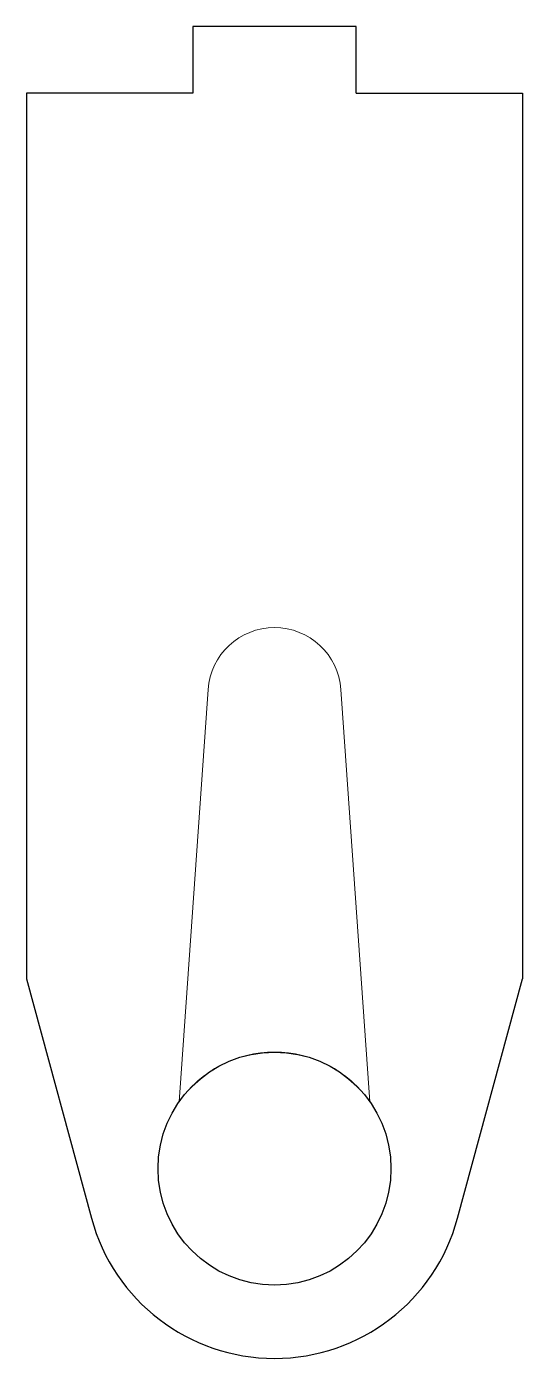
# Model space of a CAD drawing. Header units: millimetres. Extents: x 33.5 to 48.5, y 8.5 to 48.5.
import ezdxf

# ---------------------------------------------------------------- set-up
doc = ezdxf.new("R2010")
doc.units = ezdxf.units.MM
doc.layers.get('0').update_dxf_attribs({"lineweight": 25, "true_color": 0xffffff})
doc.layers.add('Corte exterior', color=1, linetype='Continuous', true_color=0xff0000)
doc.layers.add('Grabado Superficie', color=30, linetype='Continuous', lineweight=25, true_color=0xff7f00)

msp = doc.modelspace()

# ---------------------------------------------------------------- linework, layer by layer
msp.add_circle((41, 14.2), 3.5)
at = {"layer": 'Corte exterior'}
for p, q in [((43.45, 48.5), (38.55, 48.5)), ((38.55, 48.5), (38.55, 46.5)), ((43.45, 46.5), (43.45, 48.5)), ((38.55, 46.5), (33.55, 46.5)), ((33.55, 46.5), (33.55, 19.9)), ((43.45, 46.5), (48.45, 46.5)), ((48.45, 46.5), (48.45, 19.9)), ((33.55, 19.9), (35.498, 12.709)), ((46.502, 12.709), (48.45, 19.9))]:
    msp.add_line(p, q, dxfattribs=at)
msp.add_arc((41, 14.2), 5.7, 195.1607, 344.8393, dxfattribs=at)
at = {"layer": 'Grabado Superficie', "linetype": 'Continuous', "lineweight": 15}
for p, q in [((39.005, 28.591), (38.131, 16.204)), ((43.869, 16.204), (42.995, 28.591))]:
    msp.add_line(p, q, dxfattribs=at)
for centre, radius, start, end in [((41, 28.45), 2, 4.0376, 175.9624), ((41, 14.2), 3.5, 34.9337, 145.0662)]:
    msp.add_arc(centre, radius, start, end, dxfattribs=at)

doc.saveas('drawing.dxf')
